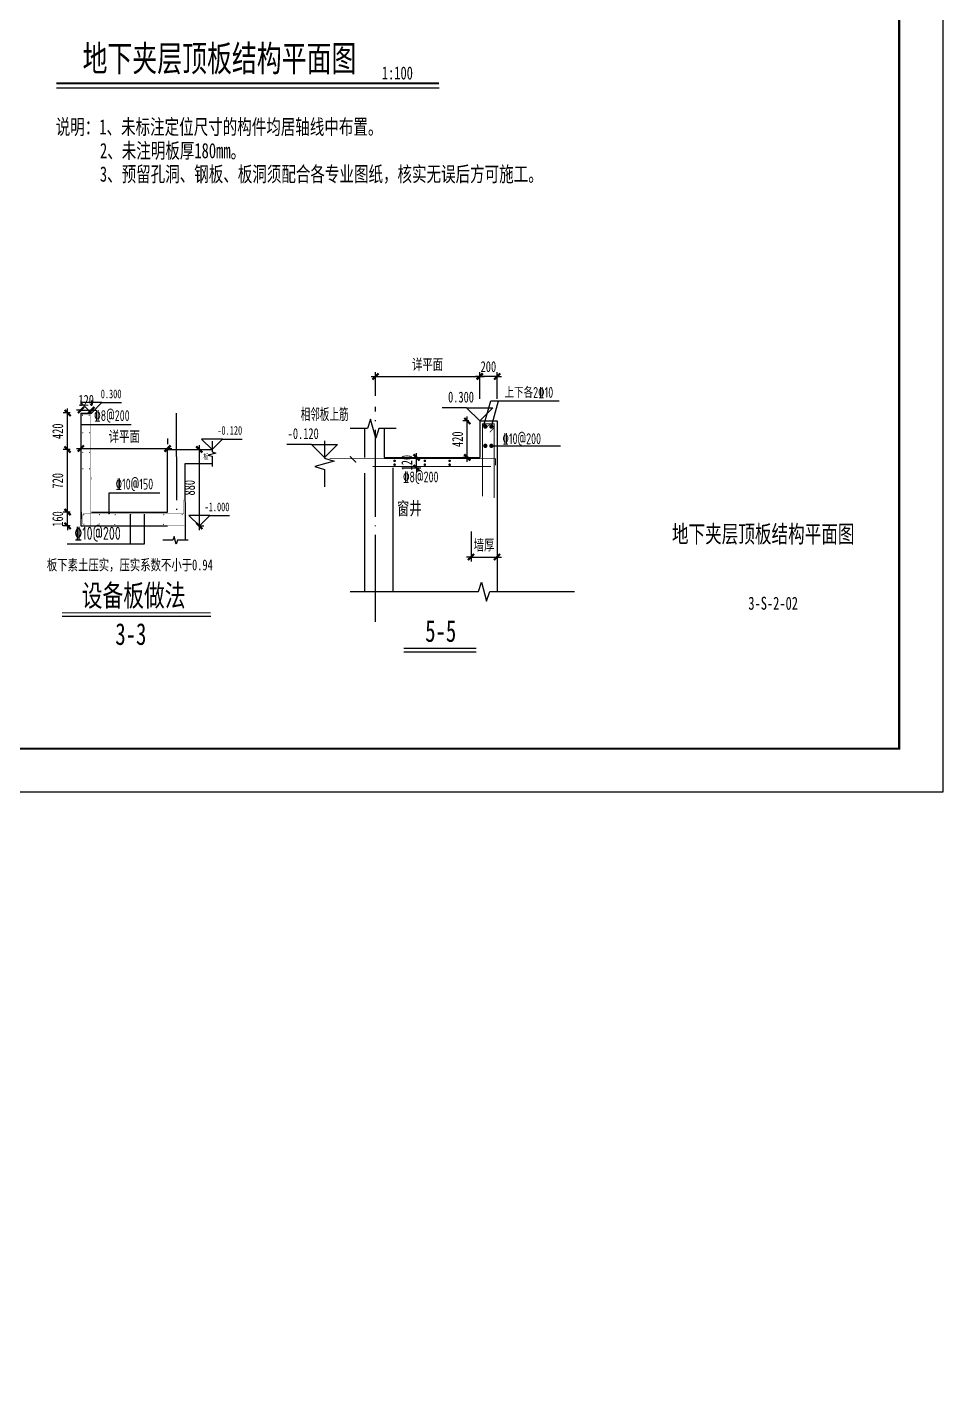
# Model space of a CAD drawing. Extents: x -3200781797 to -8106663, y 494714 to 1244925.
# Drawn here: x -8127728 to -8106663, y 568040 to 599485 of the extents above; entities that cross this region are included whole.
import ezdxf
from ezdxf.enums import TextEntityAlignment as Align
from ezdxf.xclip import XClip

# ---------------------------------------------------------------- set-up
doc = ezdxf.new("R2010")
doc.units = 0
doc.header["$LTSCALE"] = 1000
doc.header["$MEASUREMENT"] = 0
doc.header["$XCLIPFRAME"] = 0
for name, pattern in [('DASH', [0.35, 0.25, -0.1]), ('节点$0$CONTINOUS', [0]), ('节点$0$DOTE', [2.42, 2, -0.2, 0.02, -0.2])]:
    doc.linetypes.add(name, pattern=pattern)
doc.layers.get('Defpoints').update_dxf_attribs({"color": 30, "linetype": 'DASH'})
for name, color, linetype in [('3#4#5#模板$0$BORDER', 7, 'Continuous'), ('3#4#5#模板$0$S-SLAB-TEXT', 120, 'Continuous'), ('NUM', 7, 'Continuous'), ('S-ANNO-TEXT', 7, 'Continuous'), ('S-NUMS', 7, 'Continuous'), ('S-PC-FQ-WYQ', 4, 'Continuous'), ('地库模板$0$HATCH', 254, 'Continuous'), ('节点$0$NUM', 7, 'Continuous'), ('节点$0$REIN', 1, 'Continuous'), ('节点$0$S-ANNO-DIMS', 3, 'Continuous'), ('节点$0$S-ANNO-DOTE', 230, '节点$0$DOTE'), ('节点$0$S-ANNO-TEXT', 7, 'Continuous'), ('节点$0$S-ANNO-THIN', 3, 'Continuous'), ('节点$0$S-DETL', 4, 'Continuous'), ('节点$0$S-DETL-DIMS', 210, 'Continuous'), ('节点$0$S-DETL-REIN', 1, 'Continuous'), ('节点$0$S-DETL-REIN-TEXT', 1, 'Continuous'), ('节点$0$S-DETL-SBAR', 6, 'Continuous'), ('节点$0$S-DETL-TEXT', 7, 'Continuous')]:
    doc.layers.add(name, color=color, linetype=linetype)
doc.styles.add('-楷体_GB2312-1.0', font='', dxfattribs={"width": 0.7})
doc.styles.add('宋体', font='', dxfattribs={"width": 0.8})
doc.styles.add('楷体', font='', dxfattribs={"width": 0.6})
doc.styles.add('楷体GB312', font='', dxfattribs={"width": 0.8})
doc.styles.add('节点$0$TSSD_NORM', font='tssdeng2.shx', dxfattribs={"width": 0.7, "bigfont": 'tssdchn.shx'})
doc.styles.add('节点$0$TSSD_Rein', font='Tssdeng.shx', dxfattribs={"width": 0.7, "bigfont": 'hztxt.shx'})
doc.styles.add('节点$0$楷体', font='', dxfattribs={"width": 0.7, "height": 250})
doc.styles.get('-楷体_GB2312-1.0').set_extended_font_data('KaiTi_GB2312')
doc.styles.get('宋体').set_extended_font_data('SimSun')
doc.styles.get('楷体').set_extended_font_data('KaiTi_GB2312')
doc.styles.get('楷体GB312').set_extended_font_data('楷体_GB2312')
doc.styles.get('节点$0$楷体').set_extended_font_data('KaiTi_GB2312')
doc.dimstyles.new('节点$0$TSSD_20_100', dxfattribs={"dimtxt": 300, "dimasz": 100, "dimexe": 100, "dimexo": 250, "dimgap": 100, "dimtad": 1, "dimdec": 0, "dimlfac": 0.2, "dimzin": 0, "dimdsep": 46, "dimtxsty": '节点$0$楷体', "dimblk": '节点$0$_ArchTick', "dimcen": 0, "dimdle": 100, "dimclrt": 7, "dimadec": 0, "dimazin": 0, "dimtfac": 1, "dimtdec": 0, "dimtix": 1, "dimtmove": 2, "dimatfit": 3, "dimfxl": 1, "dimtolj": 1, "dimtzin": 0, "dimarcsym": 0})
doc.dimstyles.new('节点$0$TSSD_50_100', dxfattribs={"dimtxt": 250, "dimasz": 100, "dimexe": 100, "dimexo": 250, "dimgap": 100, "dimtad": 1, "dimdec": 0, "dimlfac": 0.5, "dimzin": 0, "dimdsep": 46, "dimtxsty": '节点$0$楷体', "dimblk": '节点$0$_ArchTick', "dimcen": 0, "dimdle": 100, "dimclrt": 7, "dimadec": 0, "dimazin": 0, "dimtfac": 1, "dimtdec": 0, "dimtix": 1, "dimtmove": 2, "dimatfit": 3, "dimfxl": 1, "dimtolj": 1, "dimtzin": 0, "dimarcsym": 0})

# ---------------------------------------------------------------- blocks, each defined once
blk = doc.blocks.new('节点$0$_ArchTick')
at = {"color": 0, "linetype": 'ByBlock', "const_width": 0.5}
blk.add_lwpolyline([(-0.71, -0.71), (0.71, 0.71)], dxfattribs=at)
blk = doc.blocks.new('*D3948')
at = {"layer": 'Defpoints', "color": 0, "transparency": 16777216}
for p in [(18199, -133080), (18199, -133848), (18599, -133848)]:
    blk.add_point(p, dxfattribs=at)
at = {"layer": '节点$0$S-ANNO-DIMS', "color": 0, "lineweight": -2, "transparency": 16777216}
for p, q in [((18199, -133598), (18199, -132980)), ((18599, -133598), (18599, -132980)), ((18199, -133080), (18099, -133080)), ((18599, -133080), (18199, -133080)), ((18599, -133080), (18699, -133080))]:
    blk.add_line(p, q, dxfattribs=at)
at = {"layer": '节点$0$S-ANNO-DIMS', "color": 0, "lineweight": -2, "transparency": 16777216, "xscale": 100, "yscale": 100, "zscale": 100}
blk.add_blockref('节点$0$_ArchTick', (18199, -133080), dxfattribs=at)
at = {"layer": '节点$0$S-ANNO-DIMS', "color": 0, "lineweight": -2, "transparency": 16777216, "xscale": 100, "yscale": 100, "zscale": 100, "rotation": 180}
blk.add_blockref('节点$0$_ArchTick', (18599, -133080), dxfattribs=at)
at = {"layer": '节点$0$S-ANNO-DIMS', "color": 7, "transparency": 16777216, "insert": (18399, -132855), "char_height": 250, "attachment_point": 5, "style": '节点$0$楷体'}
blk.add_mtext('\\A1;200', dxfattribs=at)
blk = doc.blocks.new('*D3949')
at = {"layer": 'Defpoints', "color": 0, "transparency": 16777216}
for p in [(17999, -136397), (18599, -136437), (18599, -137235)]:
    blk.add_point(p, dxfattribs=at)
at = {"layer": '节点$0$S-ANNO-DIMS', "color": 0, "lineweight": -2, "transparency": 16777216}
for p, q in [((17999, -136647), (17999, -137335)), ((18599, -136687), (18599, -137335)), ((17999, -137235), (17899, -137235)), ((17999, -137235), (18599, -137235)), ((18599, -137235), (18699, -137235))]:
    blk.add_line(p, q, dxfattribs=at)
at = {"layer": '节点$0$S-ANNO-DIMS', "color": 0, "lineweight": -2, "transparency": 16777216, "xscale": 100, "yscale": 100, "zscale": 100}
blk.add_blockref('节点$0$_ArchTick', (17999, -137235), dxfattribs=at)
at = {"layer": '节点$0$S-ANNO-DIMS', "color": 0, "lineweight": -2, "transparency": 16777216, "xscale": 100, "yscale": 100, "zscale": 100, "rotation": 180}
blk.add_blockref('节点$0$_ArchTick', (18599, -137235), dxfattribs=at)
at = {"layer": '节点$0$S-ANNO-DIMS', "color": 7, "transparency": 16777216, "insert": (18299, -136971), "char_height": 250, "attachment_point": 5, "style": '节点$0$楷体'}
blk.add_mtext('\\A1;墙厚', dxfattribs=at)
blk = doc.blocks.new('*D3950')
at = {"layer": 'Defpoints', "color": 0, "transparency": 16777216}
for p in [(18199, -133080), (18199, -133262), (15799, -133779)]:
    blk.add_point(p, dxfattribs=at)
at = {"layer": '节点$0$S-ANNO-DIMS', "color": 0, "lineweight": -2, "transparency": 16777216}
for p, q in [((15799, -133529), (15799, -132980)), ((18199, -133012), (18199, -132980)), ((15699, -133080), (18299, -133080))]:
    blk.add_line(p, q, dxfattribs=at)
at = {"layer": '节点$0$S-ANNO-DIMS', "color": 0, "lineweight": -2, "transparency": 16777216, "xscale": 100, "yscale": 100, "zscale": 100, "rotation": 180}
blk.add_blockref('节点$0$_ArchTick', (15799, -133080), dxfattribs=at)
at = {"layer": '节点$0$S-ANNO-DIMS', "color": 0, "lineweight": -2, "transparency": 16777216, "xscale": 100, "yscale": 100, "zscale": 100}
blk.add_blockref('节点$0$_ArchTick', (18199, -133080), dxfattribs=at)
at = {"layer": '节点$0$S-ANNO-DIMS', "color": 7, "transparency": 16777216, "insert": (16999, -132817), "char_height": 250, "attachment_point": 5, "style": '节点$0$楷体'}
blk.add_mtext('\\A1;详平面', dxfattribs=at)
blk = doc.blocks.new('*D3951')
at = {"layer": 'Defpoints', "color": 0, "transparency": 16777216}
for p in [(16199, -134944), (16199, -135184), (16748, -134944)]:
    blk.add_point(p, dxfattribs=at)
at = {"layer": '节点$0$S-ANNO-DIMS', "color": 0, "lineweight": -2, "transparency": 16777216}
for p, q in [((16748, -134944), (16748, -134844)), ((16449, -134944), (16848, -134944)), ((16449, -135184), (16848, -135184)), ((16748, -135184), (16748, -134944)), ((16748, -135184), (16748, -135284))]:
    blk.add_line(p, q, dxfattribs=at)
at = {"layer": '节点$0$S-ANNO-DIMS', "color": 0, "lineweight": -2, "transparency": 16777216, "xscale": 100, "yscale": 100, "zscale": 100}
for p, rotation in [((16748, -134944), 270), ((16748, -135184), 90)]:
    blk.add_blockref('节点$0$_ArchTick', p, dxfattribs=dict(at, rotation=rotation))
at = {"layer": '节点$0$S-ANNO-DIMS', "color": 7, "transparency": 16777216, "insert": (16523, -135064), "char_height": 250, "attachment_point": 5, "rotation": 90, "style": '节点$0$楷体'}
blk.add_mtext('\\A1;120', dxfattribs=at)
blk = doc.blocks.new('*D3952')
at = {"layer": 'Defpoints', "color": 0, "transparency": 16777216}
for p in [(17914, -134104), (18199, -134104), (18199, -134944)]:
    blk.add_point(p, dxfattribs=at)
at = {"layer": '节点$0$S-ANNO-DIMS', "color": 0, "lineweight": -2, "transparency": 16777216}
for p, q in [((17949, -134104), (17814, -134104)), ((17914, -135044), (17914, -134004)), ((17949, -134944), (17814, -134944))]:
    blk.add_line(p, q, dxfattribs=at)
at = {"layer": '节点$0$S-ANNO-DIMS', "color": 0, "lineweight": -2, "transparency": 16777216, "xscale": 100, "yscale": 100, "zscale": 100}
for p, rotation in [((17914, -134104), 90), ((17914, -134944), 270)]:
    blk.add_blockref('节点$0$_ArchTick', p, dxfattribs=dict(at, rotation=rotation))
at = {"layer": '节点$0$S-ANNO-DIMS', "color": 7, "transparency": 16777216, "insert": (17689, -134524), "char_height": 250, "attachment_point": 5, "rotation": 90, "style": '节点$0$楷体'}
blk.add_mtext('\\A1;420', dxfattribs=at)
blk = doc.blocks.new('*D3953')
at = {"layer": 'Defpoints', "color": 0, "transparency": 16777216}
for p in [(25210, -133718), (25450, -133693), (25450, -133718)]:
    blk.add_point(p, dxfattribs=at)
at = {"layer": '节点$0$S-ANNO-DIMS', "color": 0, "lineweight": -2, "transparency": 16777216}
for p, q in [((25210, -133468), (25210, -133593)), ((25450, -133468), (25450, -133593)), ((25210, -133693), (25110, -133693)), ((25210, -133693), (25450, -133693)), ((25450, -133693), (25550, -133693))]:
    blk.add_line(p, q, dxfattribs=at)
at = {"layer": '节点$0$S-ANNO-DIMS', "color": 0, "lineweight": -2, "transparency": 16777216, "xscale": 100, "yscale": 100, "zscale": 100}
blk.add_blockref('节点$0$_ArchTick', (25210, -133693), dxfattribs=at)
at = {"layer": '节点$0$S-ANNO-DIMS', "color": 0, "lineweight": -2, "transparency": 16777216, "xscale": 100, "yscale": 100, "zscale": 100, "rotation": 180}
blk.add_blockref('节点$0$_ArchTick', (25450, -133693), dxfattribs=at)
at = {"layer": '节点$0$S-ANNO-DIMS', "color": 7, "transparency": 16777216, "insert": (25330, -133468), "char_height": 250, "attachment_point": 5, "style": '节点$0$楷体'}
blk.add_mtext('\\A1;120', dxfattribs=at)
blk = doc.blocks.new('*D3954')
at = {"layer": 'Defpoints', "color": 0, "transparency": 16777216}
for p in [(25208, -134579), (27204, -134577), (27204, -134599)]:
    blk.add_point(p, dxfattribs=at)
at = {"layer": '节点$0$S-DETL-DIMS', "color": 0, "lineweight": -2, "transparency": 16777216}
for p, q in [((25108, -134577), (27304, -134577)), ((25208, -134329), (25208, -134477)), ((27204, -134349), (27204, -134477))]:
    blk.add_line(p, q, dxfattribs=at)
at = {"layer": '节点$0$S-DETL-DIMS', "color": 0, "lineweight": -2, "transparency": 16777216, "xscale": 100, "yscale": 100, "zscale": 100, "rotation": 180}
blk.add_blockref('节点$0$_ArchTick', (25208, -134577), dxfattribs=at)
at = {"layer": '节点$0$S-DETL-DIMS', "color": 0, "lineweight": -2, "transparency": 16777216, "xscale": 100, "yscale": 100, "zscale": 100}
blk.add_blockref('节点$0$_ArchTick', (27204, -134577), dxfattribs=at)
at = {"layer": '节点$0$S-DETL-DIMS', "color": 7, "transparency": 16777216, "insert": (26206, -134314), "char_height": 250, "attachment_point": 5, "style": '节点$0$楷体'}
blk.add_mtext('\\A1;详平面', dxfattribs=at)
blk = doc.blocks.new('*D3955')
at = {"layer": 'Defpoints', "color": 0, "transparency": 16777216}
for p in [(24901, -133759), (25210, -133759), (25210, -134599)]:
    blk.add_point(p, dxfattribs=at)
at = {"layer": '节点$0$S-ANNO-DIMS', "color": 0, "lineweight": -2, "transparency": 16777216}
for p, q in [((24960, -133759), (24801, -133759)), ((24901, -134699), (24901, -133659)), ((24960, -134599), (24801, -134599))]:
    blk.add_line(p, q, dxfattribs=at)
at = {"layer": '节点$0$S-ANNO-DIMS', "color": 0, "lineweight": -2, "transparency": 16777216, "xscale": 100, "yscale": 100, "zscale": 100}
for p, rotation in [((24901, -133759), 90), ((24901, -134599), 270)]:
    blk.add_blockref('节点$0$_ArchTick', p, dxfattribs=dict(at, rotation=rotation))
at = {"layer": '节点$0$S-ANNO-DIMS', "color": 7, "transparency": 16777216, "insert": (24676, -134179), "char_height": 250, "attachment_point": 5, "rotation": 90, "style": '节点$0$楷体'}
blk.add_mtext('\\A1;420', dxfattribs=at)
blk = doc.blocks.new('*D3956')
at = {"layer": 'Defpoints', "color": 0, "transparency": 16777216}
for p in [(24901, -136039), (25210, -136039), (25210, -136359)]:
    blk.add_point(p, dxfattribs=at)
at = {"layer": '节点$0$S-ANNO-DIMS', "color": 0, "lineweight": -2, "transparency": 16777216}
for p, q in [((24960, -136039), (24801, -136039)), ((24901, -136039), (24901, -135939)), ((24901, -136359), (24901, -136039)), ((24960, -136359), (24801, -136359)), ((24901, -136359), (24901, -136459))]:
    blk.add_line(p, q, dxfattribs=at)
at = {"layer": '节点$0$S-ANNO-DIMS', "color": 0, "lineweight": -2, "transparency": 16777216, "xscale": 100, "yscale": 100, "zscale": 100}
for p, rotation in [((24901, -136039), 270), ((24901, -136359), 90)]:
    blk.add_blockref('节点$0$_ArchTick', p, dxfattribs=dict(at, rotation=rotation))
at = {"layer": '节点$0$S-ANNO-DIMS', "color": 7, "transparency": 16777216, "insert": (24676, -136199), "char_height": 250, "attachment_point": 5, "rotation": 90, "style": '节点$0$楷体'}
blk.add_mtext('\\A1;160', dxfattribs=at)
blk = doc.blocks.new('*D3957')
at = {"layer": 'Defpoints', "color": 0, "transparency": 16777216}
for p in [(24901, -134599), (25210, -134599), (25210, -136039)]:
    blk.add_point(p, dxfattribs=at)
at = {"layer": '节点$0$S-ANNO-DIMS', "color": 0, "lineweight": -2, "transparency": 16777216}
for p, q in [((24901, -136139), (24901, -134499)), ((24960, -134599), (24801, -134599)), ((24960, -136039), (24801, -136039))]:
    blk.add_line(p, q, dxfattribs=at)
at = {"layer": '节点$0$S-ANNO-DIMS', "color": 0, "lineweight": -2, "transparency": 16777216, "xscale": 100, "yscale": 100, "zscale": 100}
for p, rotation in [((24901, -134599), 90), ((24901, -136039), 270)]:
    blk.add_blockref('节点$0$_ArchTick', p, dxfattribs=dict(at, rotation=rotation))
at = {"layer": '节点$0$S-ANNO-DIMS', "color": 7, "transparency": 16777216, "insert": (24676, -135319), "char_height": 250, "attachment_point": 5, "rotation": 90, "style": '节点$0$楷体'}
blk.add_mtext('\\A1;720', dxfattribs=at)
blk = doc.blocks.new('*D3958')
at = {"layer": 'Defpoints', "color": 0, "transparency": 16777216}
for p in [(27659, -134599), (27712, -136359), (27934, -136359)]:
    blk.add_point(p, dxfattribs=at)
at = {"layer": '节点$0$S-ANNO-DIMS', "color": 0, "lineweight": -2, "transparency": 16777216}
for p, q in [((27934, -134499), (27934, -136459)), ((27909, -134599), (28034, -134599)), ((27962, -136359), (28034, -136359))]:
    blk.add_line(p, q, dxfattribs=at)
at = {"layer": '节点$0$S-ANNO-DIMS', "color": 0, "lineweight": -2, "transparency": 16777216, "xscale": 100, "yscale": 100, "zscale": 100}
for p, rotation in [((27934, -134599), 90), ((27934, -136359), 270)]:
    blk.add_blockref('节点$0$_ArchTick', p, dxfattribs=dict(at, rotation=rotation))
at = {"layer": '节点$0$S-ANNO-DIMS', "color": 7, "transparency": 16777216, "insert": (27709, -135479), "char_height": 250, "attachment_point": 5, "rotation": 90, "style": '节点$0$楷体'}
blk.add_mtext('\\A1;880', dxfattribs=at)
blk = doc.blocks.new('地库模板')
at = {"layer": '地库模板$0$HATCH'}
h = blk.add_hatch(dxfattribs=at)
h.set_pattern_fill('METAL', color=256, scale=500, style=0)
h.set_pattern_definition([(45, (0, 0), (-1414.2135624, 1414.2135624), [])])
h.paths.add_polyline_path([(525942550, 299507560), (525942550, 299505261), (525942250, 299505261), (525942250, 299495060), (525932150, 299495060), (525932150, 299498160), (525928900, 299498160), (525928900, 299495060), (525914200, 299495060), (525914200, 299495060), (525914200, 299498160), (525910950, 299498160), (525910950, 299495060), (525910950, 299495060), (525900850, 299495060), (525900850, 299505461), (525900550, 299505461), (525900550, 299469960), (525946800, 299469960), (525946800, 299472910), (525944000, 299472910), (525944000, 299478061), (525944300, 299478061), (525944300, 299479261), (525947100, 299479261), (525947100, 299482461), (525956400, 299482461), (525956400, 299482861), (525959000, 299482861), (525959000, 299482461), (525967600, 299482461), (525967600, 299469960), (526035000, 299469960), (526035000, 299507261), (526032801, 299507246), (526032801, 299495045), (526022400, 299495060), (526022400, 299496561), (526019150, 299496561), (526019150, 299495060), (526011300, 299495060), (526011300, 299492811), (526004050, 299492811), (526004050, 299495861), (526000800, 299495861), (526000800, 299492761), (525983150, 299492761), (525983150, 299495861), (525979900, 299495861), (525979900, 299492761), (525969800, 299492761), (525969800, 299505261), (525978150, 299505262), (525978150, 299510211), (525981250, 299510211), (525981250, 299505261), (525999050, 299505261), (525999050, 299510211), (526002150, 299510211), (526002150, 299505261), (526012400, 299505261), (526012400, 299507561), (526021100, 299507561), (526021100, 299510450), (526021100, 299510656), (526021100, 299510660), (526021100, 299511211), (526022650, 299511211), (526024150, 299511211), (526024150, 299507801), (526024150, 299507801), (526024150, 299507562), (526035000, 299507461), (526032800, 299558251), (526012200, 299558251), (526012200, 299560451), (525961900, 299560451), (525961900, 299574951), (525946350, 299574951), (525946350, 299560451), (525900550, 299560451), (525900550, 299507560), (525909100, 299507561), (525909100, 299510610), (525912950, 299510610), (525912950, 299507560), (525930150, 299507560), (525930150, 299510610), (525933950, 299510610), (525933950, 299507560)])
blk = doc.blocks.new('节点')
for p, q in [((18468.7, -134233.8), (18633.5, -133640.4)), ((18198.7, -134103.8), (18598.7, -134103.8)), ((18198.7, -134103.8), (18198.7, -134943.8)), ((18598.7, -134103.8), (18598.7, -135763.8)), ((15548.7, -134281.2), (15548.7, -134943.8)), ((15998.7, -134281.2), (15998.7, -134943.8)), ((18468.7, -134676.5), (20061.2, -134676.5)), ((16198.7, -135183.8), (16198.7, -138032.5)), ((15548.7, -135303.8), (15548.7, -138032.5)), ((18598.7, -135763.8), (18598.7, -138032.5))]:
    blk.add_line(p, q)
for points in [[(18289.7, -134233.8), (18454.5, -133640.4), (20030, -133640.4)], [(15998.7, -134943.8), (18198.7, -134943.8)]]:
    blk.add_lwpolyline(points)
at = {"const_width": 0.3}
for points in [[(15548.7, -134943.8), (14627.5, -134943.8)], [(15548.7, -135303.8), (14627.5, -135303.8)]]:
    blk.add_lwpolyline(points, dxfattribs=at)
blk.add_lwpolyline([(16198.7, -135183.8, 0, 0, 0), (17998.7, -135183.8, 0.3, 0.3, 0), (17998.7, -138032.5, 0.3, 0.3, 0)], format="xyseb")
at = {"layer": '节点$0$NUM', "const_width": 30}
for points in [[(24774.8, -138358.1), (28195.5, -138358.1)], [(16452.5, -139336), (18121, -139336)]]:
    blk.add_lwpolyline(points, dxfattribs=at)
at = {"layer": '节点$0$NUM'}
for points in [[(24774.8, -138438.1), (28195.5, -138438.1)], [(16452.5, -139416), (18121, -139416)]]:
    blk.add_lwpolyline(points, dxfattribs=at)
at = {"layer": '节点$0$REIN', "const_width": 20}
for points in [[(18263.7, -135839.5), (18263.7, -134168.8), (18533.7, -134168.8), (18533.7, -134260.6), (18429.8, -134364.6)], [(18337.9, -134272.7), (18441.8, -134168.8), (18533.7, -134168.8), (18533.7, -135877)], [(14743, -134972.6), (14743, -134972.6), (18564.7, -134972.6), (18564.7, -135122)], [(15739.7, -135152.7), (18461, -135152.7)]]:
    blk.add_lwpolyline(points, dxfattribs=at)
at = {"layer": '节点$0$REIN'}
for points, const_width in [([(18303.7, -134233.8, 1), (18353.7, -134233.8, 1)], 50), ([(18443.7, -134233.8, 1), (18493.7, -134233.8, 1)], 50), ([(18303.7, -134676.5, 1), (18353.7, -134676.5, 1)], 50), ([(18443.7, -134676.5, 1), (18493.7, -134676.5, 1)], 50), ([(16225.2, -135021.8, 1), (16255.2, -135021.8, 1)], 30), ([(16225.2, -135110.6, 1), (16255.2, -135110.6, 1)], 30), ([(16921.5, -135021.8, 1), (16951.5, -135021.8, 1)], 30), ([(16921.5, -135110.6, 1), (16951.5, -135110.6, 1)], 30), ([(17492.1, -135021.8, 1), (17522.1, -135021.8, 1)], 30), ([(17492.1, -135110.6, 1), (17522.1, -135110.6, 1)], 30)]:
    blk.add_lwpolyline(points, format="xyb", close=True, dxfattribs=dict(at, const_width=const_width))
at = {"layer": '节点$0$S-ANNO-DOTE'}
for p, q in [((15798.7, -138727.9), (15798.7, -133779)), ((27404.3, -133766.2), (27409.5, -136151.8))]:
    blk.add_line(p, q, dxfattribs=at)
at = {"layer": '节点$0$S-ANNO-TEXT'}
for points in [[(25223.9, -134024.2), (25223.9, -134024.2), (26363.6, -134024.2)], [(25862.6, -136079.5), (25862.6, -135600.1), (27022.2, -135600.1)]]:
    blk.add_lwpolyline(points, dxfattribs=at)
at = {"layer": '节点$0$S-ANNO-THIN'}
for p, q in [((25449.5, -133759.3), (25209.5, -133519.3)), ((25689.5, -133519.3), (25209.5, -133519.3)), ((25449.5, -133759.3), (25689.5, -133519.3)), ((25689.5, -133519.3), (26141.8, -133519.3)), ((17898.7, -133803.8), (17333.3, -133803.8)), ((17898.7, -133803.8), (18498.7, -133803.8)), ((18198.7, -134103.8), (17898.7, -133803.8)), ((18198.7, -134103.8), (18498.7, -133803.8)), ((28227.3, -134599.3), (27987.3, -134359.3)), ((28467.3, -134359.3), (27987.3, -134359.3)), ((28227.3, -134599.3), (28467.3, -134359.3)), ((28467.3, -134359.3), (28919.6, -134359.3)), ((14327.5, -134643.8), (13762.1, -134643.8)), ((14327.5, -134643.8), (14927.5, -134643.8)), ((14627.5, -134943.8), (14327.5, -134643.8)), ((14627.5, -134943.8), (14927.5, -134643.8)), ((27934.4, -136359.3), (27694.4, -136119.3)), ((28174.4, -136119.3), (27694.4, -136119.3)), ((27934.4, -136359.3), (28174.4, -136119.3)), ((28174.4, -136119.3), (28626.7, -136119.3))]:
    blk.add_line(p, q, dxfattribs=at)
for points in [[(16278.7, -134281.2), (15878.7, -134281.2), (15808.7, -134501.2), (15688.7, -134061.2), (15618.7, -134281.2), (15218.7, -134281.2)], [(14627.5, -134560.1), (14627.5, -134960.1), (14847.5, -135030.1), (14407.5, -135150.1), (14627.5, -135220.1), (14627.5, -135620.1)], [(28227.3, -134408.6), (28227.3, -134652.2), (28315.3, -134680.2), (28139.3, -134728.2), (28227.3, -134756.2), (28227.3, -134991.5)], [(27674.1, -136687.7), (27430.6, -136687.7), (27402.6, -136775.7), (27354.6, -136599.7), (27326.6, -136687.7), (27091.3, -136687.7)], [(15218.7, -138032.5), (18168.7, -138032.5), (18238.7, -137812.5), (18358.7, -138252.5), (18428.7, -138032.5), (20378.7, -138032.5)]]:
    blk.add_lwpolyline(points, dxfattribs=at)
at = {"layer": '节点$0$S-DETL'}
for p, q in [((25209.5, -133759.3), (25209.5, -136359.3)), ((25209.5, -133759.3), (25449.5, -133759.3)), ((27204.3, -134599.3), (27604.3, -134599.3)), ((27204.3, -136039.5), (27204.3, -134599.3)), ((27617.7, -136687.7), (27604.9, -134919.3)), ((25214.1, -136039.5), (25209.5, -136359.3)), ((25454.1, -136039.5), (27204.3, -136039.5)), ((25209.5, -136359.3), (27204.3, -136359.3))]:
    blk.add_line(p, q, dxfattribs=at)
at = {"layer": '节点$0$S-DETL', "const_width": 0.12}
for points in [[(25454.1, -136039.5), (25449.5, -133759.3)], [(27204.3, -136687.7), (27204.3, -136359.3)]]:
    blk.add_lwpolyline(points, dxfattribs=at)
at = {"layer": '节点$0$S-DETL'}
for points in [[(27604.3, -134599.3), (28227.3, -134599.3)], [(27604.9, -134919.3), (28227.3, -134919.3)]]:
    blk.add_lwpolyline(points, dxfattribs=at)
at = {"layer": '节点$0$S-DETL-REIN', "linetype": '节点$0$CONTINOUS', "const_width": 8}
for points in [[(25412.5, -133789.6), (25222.4, -133789.6), (25222.4, -136348.5), (27591.5, -136348.5)], [(25424.8, -136347.2), (25424.8, -133775.6), (25222.9, -133775.6)], [(25424.8, -136347.2), (25592.6, -136347.2)]]:
    blk.add_lwpolyline(points, dxfattribs=at)
at = {"layer": '节点$0$S-DETL-REIN', "const_width": 12.5}
for points in [[(25241.4, -133812.3, -1), (25253.9, -133812.3, -1)], [(25396.2, -133812.3, -1), (25408.7, -133812.3, -1)], [(25245.9, -134027.9, -1), (25258.4, -134027.9, -1)], [(25245.9, -134213.6, -1), (25258.4, -134213.6, -1)], [(25400.8, -134027.9, -1), (25413.3, -134027.9, -1)], [(25400.8, -134213.6, -1), (25413.3, -134213.6, -1)], [(25245.9, -134664.3, -1), (25258.4, -134664.3, -1)], [(25400.8, -134664.3, -1), (25413.3, -134664.3, -1)], [(25245.9, -135045, -1), (25258.4, -135045, -1)], [(25400.8, -135045, -1), (25413.3, -135045, -1)], [(25267.8, -136099.5, -1), (25280.3, -136099.5, -1)], [(25627.8, -136099.5, -1), (25640.3, -136099.5, -1)], [(25987.8, -136099.5, -1), (26000.3, -136099.5, -1)], [(26347.8, -136099.5, -1), (26360.3, -136099.5, -1)], [(27107.8, -136099.5, -1), (27120.3, -136099.5, -1)], [(27534, -136099.5, -1), (27546.5, -136099.5, -1)], [(25271.6, -136318.5, 1), (25284.1, -136318.5, 1)], [(25623.3, -136314.4, 1), (25635.8, -136314.4, 1)], [(25983.3, -136322.9, 1), (25995.8, -136322.9, 1)], [(26343.3, -136321.1, 1), (26355.8, -136321.1, 1)], [(27102.3, -136321.1, 1), (27114.8, -136321.1, 1)]]:
    blk.add_lwpolyline(points, format="xyb", close=True, dxfattribs=at)
at = {"layer": '节点$0$S-DETL-REIN', "linetype": '节点$0$CONTINOUS', "const_width": 8}
for points in [[(27579.1, -135756.1), (27579.1, -136059.5, -0.4142136), (27559.1, -136079.5), (27527.2, -136079.5)], [(27527.2, -136079.5), (25274.1, -136079.5, 0.4142136), (25254.1, -136099.5), (25249.5, -136279.3), (25249.5, -136325.2)]]:
    blk.add_lwpolyline(points, format="xyb", dxfattribs=at)
at = {"layer": '节点$0$S-DETL-REIN-TEXT', "color": 1}
blk.add_lwpolyline([(24890.3, -136767.7), (26672.5, -136767.7), (26672.5, -136079.5)], dxfattribs=at)
at = {"layer": '节点$0$S-DETL-REIN-TEXT', "color": 1, "const_width": 8}
blk.add_lwpolyline([(25876.7, -136065.3), (25848.4, -136093.6)], dxfattribs=at)
at = {"layer": '节点$0$S-DETL-SBAR', "const_width": 0.3}
for points in [[(16240.2, -135021.8), (16240.2, -135542.7), (17595.9, -135542.7)], [(16408.3, -135112.7), (16408.3, -135542.7)]]:
    blk.add_lwpolyline(points, dxfattribs=at)
at = {"layer": '节点$0$S-DETL-SBAR'}
blk.add_lwpolyline([(26347.2, -136767.7), (26347.2, -136079.5)], dxfattribs=at)
at = {"layer": '节点$0$S-DETL-TEXT'}
for points, const_width in [([(14043.7, -134138.4), (15283.2, -134138.4), (15283.2, -134988.4)], 0.3), ([(15353.9, -135059.1), (15212.5, -134917.7)], 30)]:
    blk.add_lwpolyline(points, dxfattribs=dict(at, const_width=const_width))
at = {"layer": '节点$0$NUM', "style": '节点$0$楷体', "width": 0.7}
for s, height, p in [('板下素土压实，压实系数不小于0.94', 250, (24425.5, -137379.9)), ('设备板做法', 500, (25228.8, -138209.3)), ('3-3', 500, (26001.1, -139095.9)), ('5-5', 500, (16945.7, -139187.1))]:
    blk.add_text(s, height=height, dxfattribs=at).set_placement(p)
at = {"layer": '节点$0$S-ANNO-TEXT', "width": 0.7}
for s, height, style, p in [('上下各2%%13210', 250, '节点$0$TSSD_Rein', (18772.6, -133572.6)), ('相邻板上筋', 300, '节点$0$TSSD_Rein', (14079, -134108.6)), ('%%13210@200', 250, '节点$0$TSSD_Rein', (18721.7, -134638.5)), ('%%1328@200', 250, '节点$0$TSSD_Rein', (16433.3, -135518.2)), ('窗井', 300, '节点$0$楷体', (16293.6, -136266.7))]:
    blk.add_text(s, height=height, dxfattribs=dict(at, style=style)).set_placement(p)
at = {"layer": '节点$0$S-ANNO-TEXT', "style": '节点$0$TSSD_Rein', "width": 0.7}
for s, p in [('%%1328@200', (26330.3, -134019.6)), ('%%13210@150', (26871.9, -135595.5))]:
    blk.add_text(s, height=250, dxfattribs=at).set_placement(p, align=Align.BOTTOM_RIGHT)
at = {"layer": '节点$0$S-ANNO-THIN', "style": '节点$0$楷体', "width": 0.7}
for s, p in [('0.300', (26141.8, -133479.3)), ('-0.120', (28919.6, -134319.3)), ('-1.000', (28626.7, -136079.3))]:
    blk.add_text(s, height=200, dxfattribs=at).set_placement(p, align=Align.BOTTOM_RIGHT)
for s, p in [('0.300', (18066.4, -133753.8)), ('-0.120', (14495.2, -134593.8))]:
    blk.add_text(s, height=250, rotation=360, dxfattribs=at).set_placement(p, align=Align.BOTTOM_RIGHT)
at = {"layer": '节点$0$S-DETL-DIMS', "color": 7, "insert": (28086.1, -134769), "char_height": 120, "attachment_point": 5, "style": '节点$0$楷体'}
blk.add_mtext('\\A1;板', dxfattribs=at)
at = {"layer": '节点$0$S-DETL-REIN-TEXT', "style": '节点$0$TSSD_NORM', "width": 0.7}
blk.add_text('%%13210@200', height=300, dxfattribs=at).set_placement((26126.5, -136767.7), align=Align.BOTTOM_RIGHT)
at = {"layer": '节点$0$S-ANNO-DIMS'}
for base, p1, p2, text, picture, middle in [((18198.7, -133079.5), (15798.7, -133779), (18198.7, -133261.8), '详平面', '*D3950', (16998.7, -132816.7)), ((18598.7, -137234.8), (17998.7, -136396.8), (18598.7, -136436.8), '墙厚', '*D3949', (18298.7, -136970.6))]:
    dim = blk.add_linear_dim(base=base, p1=p1, p2=p2, text=text, dimstyle='节点$0$TSSD_50_100', dxfattribs=at)
    dim.commit()
    dim.dimension.update_dxf_attribs({"geometry": picture, "text_midpoint": middle})
for base, p1, p2, picture, middle in [((18198.7, -133079.5), (18598.7, -133848.4), (18198.7, -133848.4), '*D3948', (18398.7, -132854.5)), ((25449.5, -133692.7), (25209.5, -133717.6), (25449.5, -133717.6), '*D3953', (25329.5, -133467.7))]:
    dim = blk.add_linear_dim(base=base, p1=p1, p2=p2, dimstyle='节点$0$TSSD_50_100', dxfattribs=at)
    dim.commit()
    dim.dimension.update_dxf_attribs({"geometry": picture, "text_midpoint": middle})
for base, p1, p2, picture, middle in [((24901.1, -133759.3), (25209.5, -134599.3), (25209.5, -133759.3), '*D3955', (24676.1, -134179.3)), ((17913.9, -134103.8), (18198.7, -134943.8), (18198.7, -134103.8), '*D3952', (17688.9, -134523.8)), ((24901.1, -134599.3), (25209.5, -136039.5), (25209.5, -134599.3), '*D3957', (24676.1, -135319.4)), ((27934.4, -136359.3), (27658.8, -134599.3), (27712.4, -136359.3), '*D3958', (27709.4, -135479.3)), ((16747.7, -134943.8), (16198.7, -135183.8), (16198.7, -134943.8), '*D3951', (16522.7, -135063.8)), ((24901.1, -136039.5), (25209.5, -136359.3), (25209.5, -136039.5), '*D3956', (24676.1, -136199.4))]:
    dim = blk.add_linear_dim(base=base, p1=p1, p2=p2, angle=90, dimstyle='节点$0$TSSD_50_100', dxfattribs=at)
    dim.commit()
    dim.dimension.update_dxf_attribs({"geometry": picture, "text_midpoint": middle})
at = {"layer": '节点$0$S-DETL-DIMS'}
dim = blk.add_linear_dim(base=(27204.3, -134577.3), p1=(25208.3, -134579.4), p2=(27204.3, -134599.3), text='详平面', dimstyle='节点$0$TSSD_20_100', dxfattribs=at)
dim.commit()
dim.dimension.update_dxf_attribs({"geometry": '*D3954', "text_midpoint": (26206.3, -134314.5)})

msp = doc.modelspace()

# ---------------------------------------------------------------- linework, layer by layer
at = {"layer": '3#4#5#模板$0$BORDER'}
msp.add_lwpolyline([(-8190763.2, 581884.2), (-8190763.2, 641284.2), (-8106663.2, 641284.2), (-8106663.2, 581884.2)], close=True, dxfattribs=at)
at = {"layer": '3#4#5#模板$0$BORDER', "const_width": 50}
msp.add_lwpolyline([(-8188263.2, 582884.2), (-8188263.2, 640284.2), (-8107663.2, 640284.2), (-8107663.2, 582884.2)], close=True, dxfattribs=at)
at = {"layer": 'NUM', "const_width": 50}
msp.add_lwpolyline([(-8127059, 598194.8), (-8118254.3, 598194.8)], dxfattribs=at)
at = {"layer": 'NUM'}
msp.add_lwpolyline([(-8127059, 598094.8), (-8118254.3, 598094.8)], dxfattribs=at)

# ---------------------------------------------------------------- block references
at = {"layer": '3#4#5#模板$0$S-SLAB-TEXT'}
ref = msp.add_blockref('地库模板', (-534071350.1, -298974120.7), dxfattribs=at)
XClip(ref).set_block_clipping_path([(525899461.1018211246, 299493622.6433330774), (525943879.1367251873, 299511172.5628080368)])
at = {"layer": 'S-PC-FQ-WYQ'}
ref = msp.add_blockref('节点', (-8135516.9, 724530), dxfattribs=at)
XClip(ref).set_block_clipping_path([(13389.987629978, -139867.9084486284), (21027.0915499683, -131957.4983701569)])
ref = msp.add_blockref('节点', (-8151704.2, 724368.4), dxfattribs=at)
XClip(ref).set_block_clipping_path([(23431.9826989211, -139882.3993883166), (29969.5889659114, -132117.1835235521)])

# ---------------------------------------------------------------- texts
at = {"layer": 'S-ANNO-TEXT', "linetype": 'Continuous', "width": 0.7}
for s, height, style, p in [('1:100', 300, '宋体', (-8119569.6, 598194.8)), ('说明：1、未标注定位尺寸的构件均居轴线中布置。', 350, '-楷体_GB2312-1.0', (-8127074.7, 596915)), ('2、未注明板厚180mm。', 350, '-楷体_GB2312-1.0', (-8126056, 596368.3)), ('3、预留孔洞、钢板、板洞须配合各专业图纸，核实无误后方可施工。', 350, '-楷体_GB2312-1.0', (-8126058.8, 595828.6))]:
    msp.add_text(s, height=height, dxfattribs=dict(at, style=style)).set_placement(p, align=Align.BOTTOM_LEFT)
at = {"layer": 'S-ANNO-TEXT', "style": '楷体GB312', "width": 0.7}
for s, height, p in [('地下夹层顶板结构平面图', 400, (-8112894, 587625.4, 0)), ('3-S-2-02', 300, (-8111135.7, 586081.5, 0))]:
    msp.add_text(s, height=height, dxfattribs=at).set_placement(p)
at = {"layer": 'S-NUMS', "style": '楷体', "width": 0.7}
msp.add_text('地下夹层顶板结构平面图', height=600, dxfattribs=at).set_placement((-8126457.3, 598290.9), align=Align.BOTTOM_LEFT)

doc.saveas('drawing.dxf')
